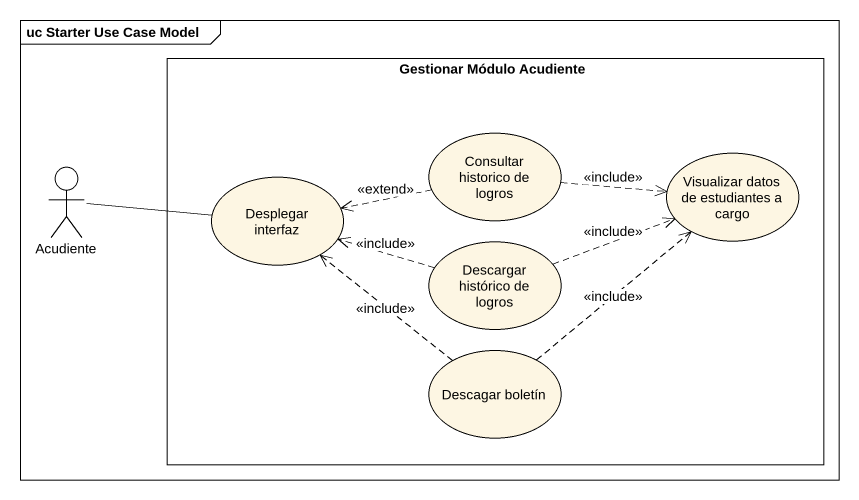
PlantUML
@startuml
mainframe uc Starter Use Case Model
rectangle "Gestionar Módulo Acudiente" as Gestionar_Módulo_Acudiente {
  usecase "Consultar historico de logros" as Consultar_historico_de
  usecase "Desplegar interfaz" as Desplegar_interfaz
  usecase "Visualizar datos de estudiantes a cargo" as Visualizar_datos_de
  usecase "Descargar histórico de logros" as Descargar_histórico_de
  usecase "Descagar boletín" as Descagar_boletín
}
actor Acudiente
Consultar_historico_de .left.> Desplegar_interfaz : <<extend>>
Consultar_historico_de .right.> Visualizar_datos_de : <<include>>
Desplegar_interfaz -left- Acudiente
Descargar_histórico_de .left.> Desplegar_interfaz : <<include>>
Descargar_histórico_de .right.> Visualizar_datos_de : <<include>>
Descagar_boletín .up.> Desplegar_interfaz : <<include>>
Descagar_boletín .up.> Visualizar_datos_de : <<include>>
@enduml
